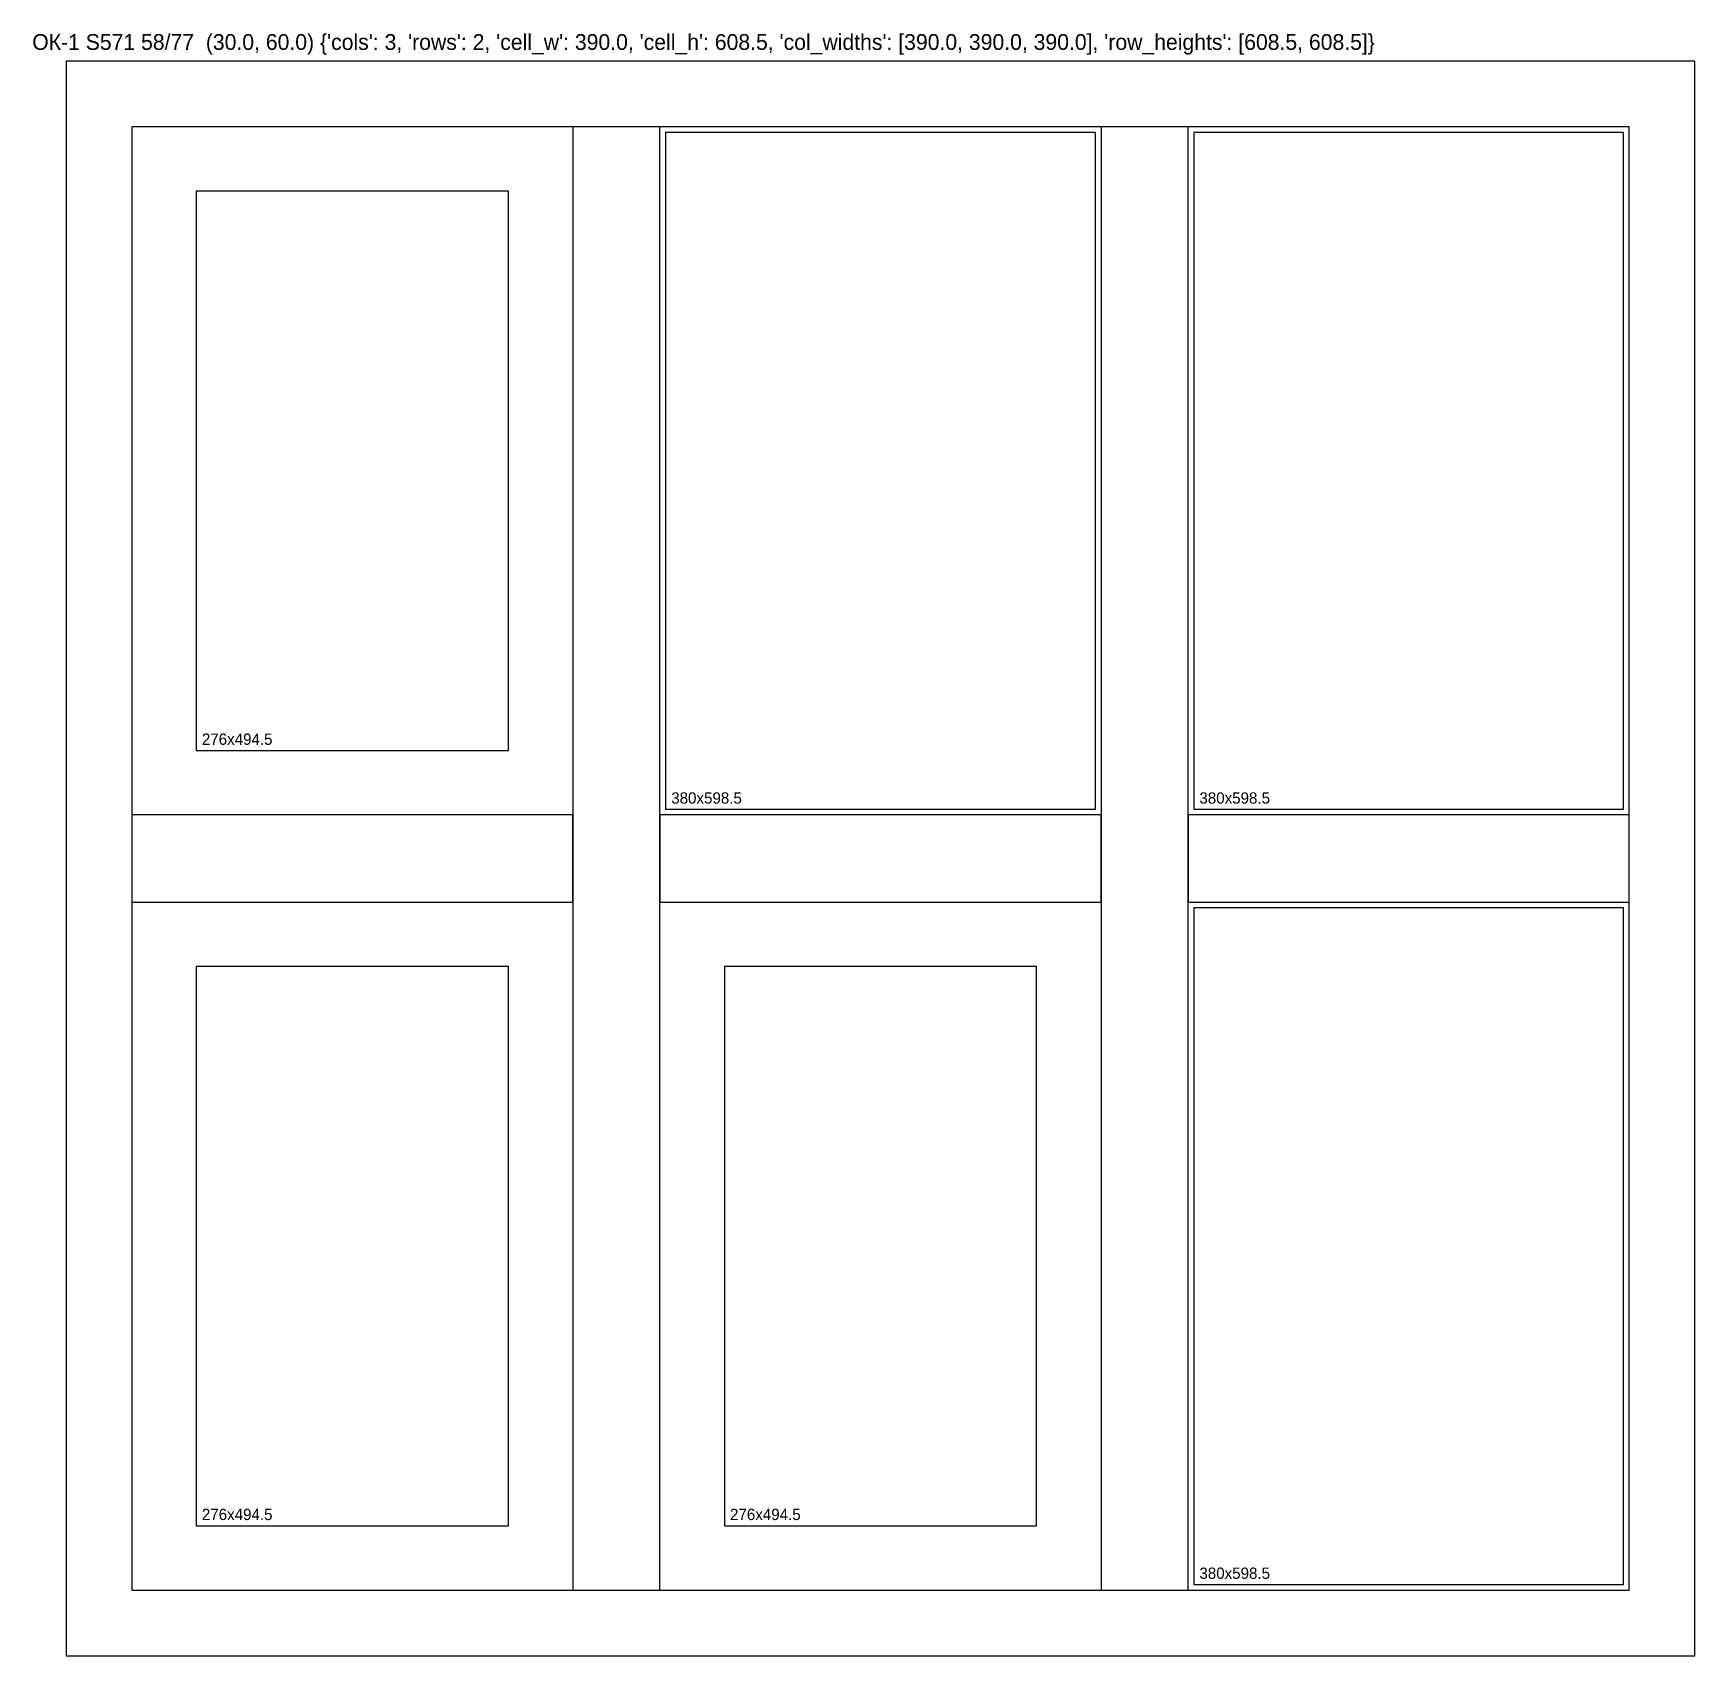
# Model space of a CAD drawing. Header units: metres. Extents: x 1 to 1470, y 60 to 1495.
import ezdxf

# ---------------------------------------------------------------- set-up
doc = ezdxf.new("R2010")
doc.units = ezdxf.units.M
for name, color, linetype in [('FrameElement_Glass', 3, 'Continuous'), ('FrameElement_Mullion', 4, 'Continuous'), ('FrameElement_Outer', 7, 'Continuous')]:
    doc.layers.add(name, color=color, linetype=linetype)

msp = doc.modelspace()

# ---------------------------------------------------------------- linework, layer by layer
at = {"layer": 'FrameElement_Glass'}
for points in [[(560, 808.5), (940, 808.5), (940, 1407), (560, 1407)], [(1027, 808.5), (1407, 808.5), (1407, 1407), (1027, 1407)], [(145, 860.5), (421, 860.5), (421, 1355), (145, 1355)], [(1027, 123), (1407, 123), (1407, 721.5), (1027, 721.5)], [(145, 175), (421, 175), (421, 669.5), (145, 669.5)], [(612, 175), (888, 175), (888, 669.5), (612, 669.5)]]:
    msp.add_lwpolyline(points, close=True, dxfattribs=at)
at = {"layer": 'FrameElement_Mullion'}
for points in [[(478, 118), (555, 118), (555, 1412), (478, 1412)], [(945, 118), (1022, 118), (1022, 1412), (945, 1412)], [(88, 726.5), (478, 726.5), (478, 803.5), (88, 803.5)], [(555, 726.5), (945, 726.5), (945, 803.5), (555, 803.5)], [(1022, 726.5), (1412, 726.5), (1412, 803.5), (1022, 803.5)]]:
    msp.add_lwpolyline(points, close=True, dxfattribs=at)
at = {"layer": 'FrameElement_Outer'}
for points in [[(30, 60), (1470, 60), (1470, 1470), (30, 1470)], [(88, 118), (1412, 118), (1412, 1412), (88, 1412)]]:
    msp.add_lwpolyline(points, close=True, dxfattribs=at)

# ---------------------------------------------------------------- texts
msp.add_text("ОК-1 S571 58/77  (30.0, 60.0) {'cols': 3, 'rows': 2, 'cell_w': 390.0, 'cell_h': 608.5, 'col_widths': [390.0, 390.0, 390.0], 'row_heights': [608.5, 608.5]}", height=14).set_placement((0, 1480))
at = {"layer": 'FrameElement_Glass'}
for s, p in [('276х494.5', (150, 865.5)), ('380х598.5', (565, 813.5)), ('380х598.5', (1032, 813.5)), ('276х494.5', (150, 180)), ('276х494.5', (617, 180)), ('380х598.5', (1032, 128))]:
    msp.add_text(s, height=10, dxfattribs=at).set_placement(p)

doc.saveas('drawing.dxf')
